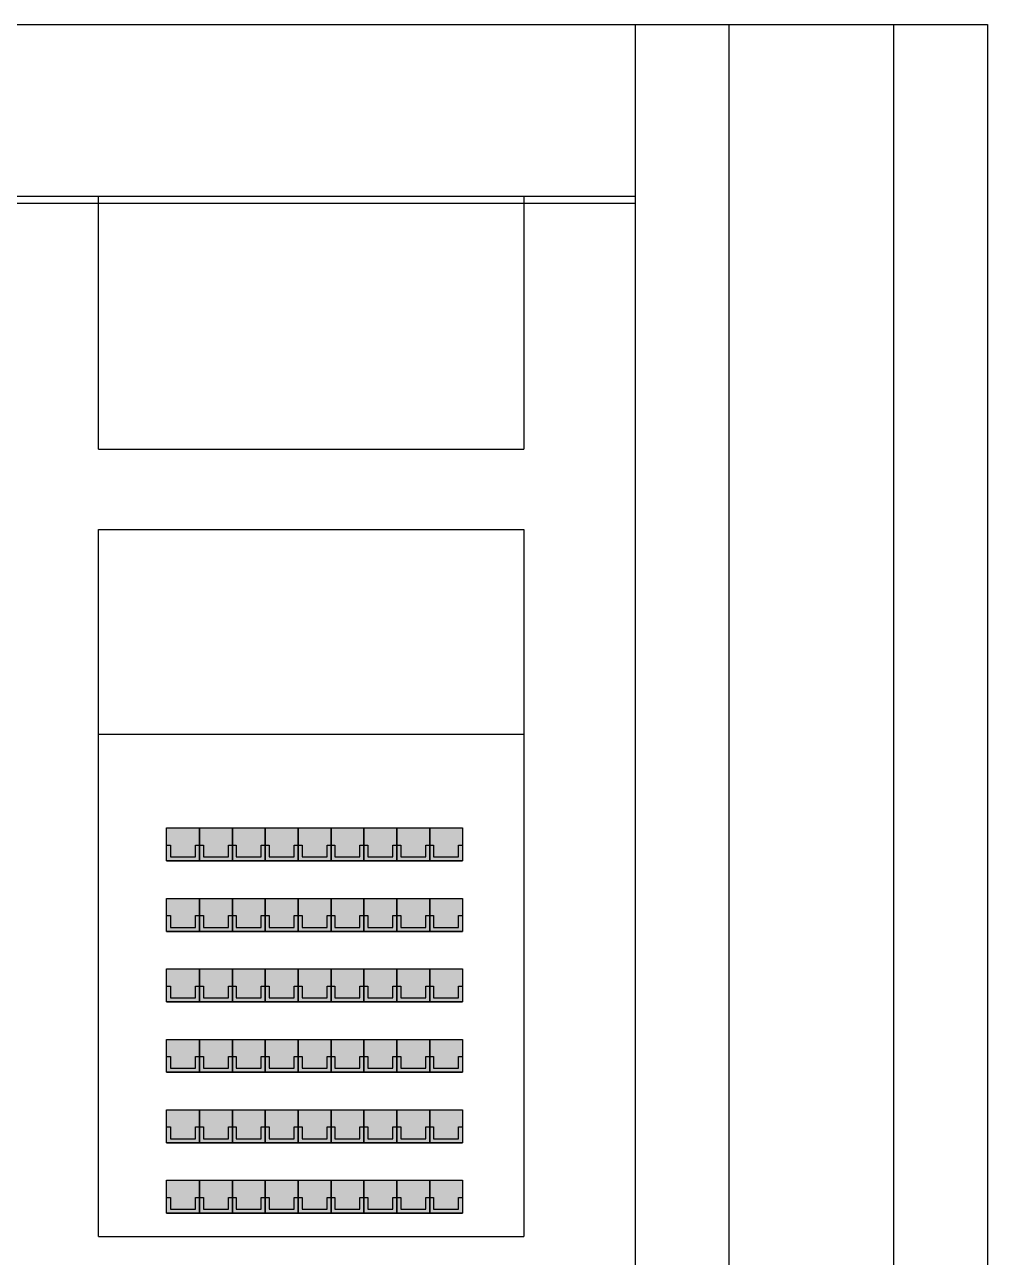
# Model space of a CAD drawing. Header units: inches. Extents: x -55 to 600, y -103 to 167.
# Drawn here: x 430.06 to 450.55, y 40.46 to 66.7 of the extents above; entities that cross this region are included whole.
import ezdxf

# ---------------------------------------------------------------- set-up
doc = ezdxf.new("R2010")
doc.units = ezdxf.units.IN
doc.header["$MEASUREMENT"] = 0
for name, color, linetype in [('AI-Alv exist', 5, 'Continuous'), ('AI-Hatch mob', 254, 'Continuous'), ('AI-Mob', 2, 'Continuous')]:
    doc.layers.add(name, color=color, linetype=linetype)

# ---------------------------------------------------------------- blocks, each defined once
blk = doc.blocks.new('POLTRONA X')
at = {"layer": 'AI-Hatch mob'}
blk.add_hatch(color=31, dxfattribs=at).paths.add_polyline_path([(405.75, 19.098), (406.134, 19.098), (406.134, 19.194), (405.846, 19.194), (405.846, 19.802), (406.134, 19.802), (406.134, 19.898), (405.75, 19.898)])
at = {"layer": 'AI-Hatch mob', "ltscale": 20}
blk.add_hatch(color=254, dxfattribs=at).paths.add_polyline_path([(406.134, 19.802), (405.846, 19.802), (405.846, 19.194), (406.134, 19.194), (406.134, 19.098), (406.55, 19.098), (406.55, 19.898), (406.134, 19.898)])
for q in [(405.75, 19.898), (406.55, 19.098)]:
    blk.add_line((405.75, 19.098), q)
blk.add_lwpolyline([(406.55, 19.098), (406.55, 19.898), (405.75, 19.898), (405.75, 19.098)], close=True)
blk.add_lwpolyline([(406.134, 19.098), (406.134, 19.194), (405.846, 19.194), (405.846, 19.802), (406.134, 19.802), (406.134, 19.898)])

msp = doc.modelspace()

# ---------------------------------------------------------------- linework, layer by layer
for p, q in [((375.551, 66.701), (450.551, 66.701)), ((443.051, 66.701), (443.051, 29.701)), ((445.051, 66.701), (445.051, 22.701)), ((448.551, 66.701), (448.551, 22.701)), ((450.551, 66.701), (450.551, 22.701)), ((385.551, 63.051), (443.051, 63.051)), ((431.628, 57.661), (431.628, 63.051)), ((431.628, 63.051), (440.684, 63.051)), ((440.684, 63.051), (440.684, 57.661)), ((385.551, 62.901), (443.051, 62.901)), ((431.628, 57.661), (440.684, 57.661)), ((431.628, 55.951), (440.684, 55.951)), ((431.628, 40.901), (431.628, 55.951)), ((440.684, 55.951), (440.684, 40.901)), ((431.628, 40.901), (440.684, 40.901))]:
    msp.add_line(p, q)
at = {"layer": 'AI-Alv exist'}
msp.add_line((431.628, 51.601), (440.684, 51.601), dxfattribs=at)

# ---------------------------------------------------------------- block references
at = {"layer": 'AI-Mob', "xscale": -0.8750000000001136, "yscale": 0.8750000000001136, "zscale": 0.8750000000001149, "rotation": 270}
for p in [(416.368, -306.131), (417.068, -306.131), (417.768, -306.131), (418.468, -306.131), (419.168, -306.131), (419.868, -306.131), (420.568, -306.131), (421.268, -306.131), (421.968, -306.131), (416.368, -307.631), (417.068, -307.631), (417.768, -307.631), (418.468, -307.631), (419.168, -307.631), (419.868, -307.631), (420.568, -307.631), (421.268, -307.631), (421.968, -307.631), (416.368, -309.131), (417.068, -309.131), (417.768, -309.131), (418.468, -309.131), (419.168, -309.131), (419.868, -309.131), (420.568, -309.131), (421.268, -309.131), (421.968, -309.131), (416.368, -310.631), (417.068, -310.631), (417.768, -310.631), (418.468, -310.631), (419.168, -310.631), (419.868, -310.631), (420.568, -310.631), (421.268, -310.631), (421.968, -310.631), (416.368, -312.131), (417.068, -312.131), (417.768, -312.131), (418.468, -312.131), (419.168, -312.131), (419.868, -312.131), (420.568, -312.131), (421.268, -312.131), (421.968, -312.131), (416.368, -313.631), (417.068, -313.631), (417.768, -313.631), (418.468, -313.631), (419.168, -313.631), (419.868, -313.631), (420.568, -313.631), (421.268, -313.631), (421.968, -313.631)]:
    msp.add_blockref('POLTRONA X', p, dxfattribs=at)

doc.saveas('drawing.dxf')
